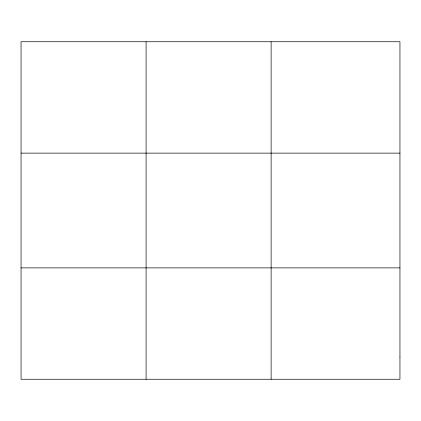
<?xml version="1.0" encoding="UTF-8"?>
<svg xmlns="http://www.w3.org/2000/svg" width="421" height="421" viewBox="0 0 421 421"><rect width="100%" height="100%" fill="white"/><g stroke="black" fill="none" stroke-linecap="round" stroke-linejoin="round"><path stroke-width="0.63" d="M146.087 379.258L146.087 41.742M271.124 379.258L271.124 41.742M21.05 153.123L399.95 153.123M21.05 267.877L399.95 267.877M399.95 356.982L399.95 379.258L21.05 379.258L21.05 41.742L399.95 41.742L399.95 356.982"/></g></svg>
